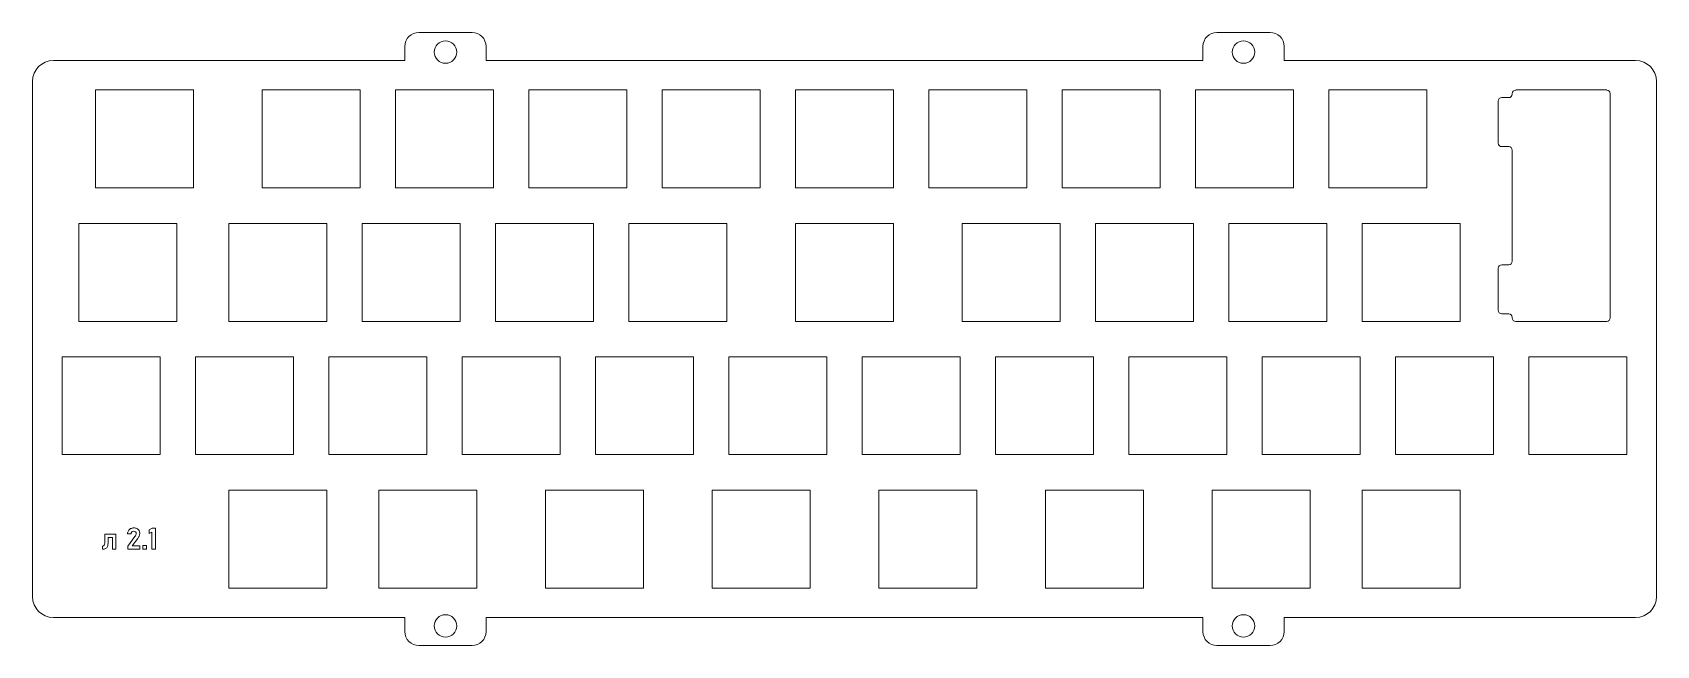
# Model space of a CAD drawing. Header units: millimetres. Extents: x -116 to 116, y -44 to 44.
import ezdxf

# ---------------------------------------------------------------- set-up
doc = ezdxf.new("R2010")
doc.units = ezdxf.units.MM
doc.layers.get('0').update_dxf_attribs({"lineweight": 0, "true_color": 0xffffff})

msp = doc.modelspace()

# ---------------------------------------------------------------- linework, layer by layer
for p, q in [((-62.8, 39.8), (-62.8, 41.8)), ((-60.8, 43.8), (-53.2, 43.8)), ((-51.2, 39.8), (-51.2, 41.8)), ((51.2, 39.8), (51.2, 41.8)), ((53.2, 43.8), (60.8, 43.8)), ((62.8, 39.8), (62.8, 41.8)), ((-113, 39.8), (-62.95, 39.8)), ((-62.95, 39.8), (-62.8, 39.8)), ((-51.2, 39.8), (51.2, 39.8)), ((62.8, 39.8), (62.95, 39.8)), ((62.95, 39.8), (113, 39.8)), ((-116, -36.8), (-116, 36.8)), ((-93.01, 35.58), (-107.01, 35.58)), ((-107.01, 35.58), (-107.01, 21.58)), ((-93.01, 21.58), (-93.01, 35.58)), ((-69.2, 35.58), (-83.2, 35.58)), ((-83.2, 35.58), (-83.2, 21.58)), ((-69.2, 21.58), (-69.2, 35.58)), ((-50.15, 35.58), (-64.15, 35.58)), ((-64.15, 35.58), (-64.15, 21.58)), ((-50.15, 21.58), (-50.15, 35.58)), ((-31.1, 35.58), (-45.1, 35.58)), ((-45.1, 35.58), (-45.1, 21.58)), ((-31.1, 21.58), (-31.1, 35.58)), ((-12.05, 35.58), (-26.05, 35.58)), ((-26.05, 35.58), (-26.05, 21.58)), ((-12.05, 21.58), (-12.05, 35.58)), ((7, 35.58), (-7, 35.58)), ((-7, 35.58), (-7, 21.58)), ((7, 21.58), (7, 35.58)), ((26.05, 35.58), (12.05, 35.58)), ((12.05, 35.58), (12.05, 21.58)), ((26.05, 21.58), (26.05, 35.58)), ((45.1, 35.58), (31.1, 35.58)), ((31.1, 35.58), (31.1, 21.58)), ((45.1, 21.58), (45.1, 35.58)), ((64.15, 35.58), (50.15, 35.58)), ((50.15, 35.58), (50.15, 21.58)), ((64.15, 21.58), (64.15, 35.58)), ((83.2, 35.58), (69.2, 35.58)), ((69.2, 35.58), (69.2, 21.58)), ((83.2, 21.58), (83.2, 35.58)), ((95.39, 34.99), (95.39, 35.07)), ((95.89, 35.58), (108.89, 35.58)), ((109.39, 35.07), (109.39, 3.02)), ((116, -36.8), (116, 36.8)), ((93.39, 27.99), (93.39, 33.99)), ((93.89, 34.49), (94.89, 34.49)), ((94.89, 27.49), (93.89, 27.49)), ((95.39, 11.11), (95.39, 26.99)), ((-107.01, 21.58), (-93.01, 21.58)), ((-83.2, 21.58), (-69.2, 21.58)), ((-64.15, 21.58), (-50.15, 21.58)), ((-45.1, 21.58), (-31.1, 21.58)), ((-26.05, 21.58), (-12.05, 21.58)), ((-7, 21.58), (7, 21.58)), ((12.05, 21.58), (26.05, 21.58)), ((31.1, 21.58), (45.1, 21.58)), ((50.15, 21.58), (64.15, 21.58)), ((69.2, 21.58), (83.2, 21.58)), ((-95.39, 16.52), (-109.39, 16.52)), ((-109.39, 16.52), (-109.39, 2.52)), ((-95.39, 2.52), (-95.39, 16.52)), ((-73.96, 16.52), (-87.96, 16.52)), ((-87.96, 16.52), (-87.96, 2.52)), ((-73.96, 2.52), (-73.96, 16.52)), ((-54.91, 16.52), (-68.91, 16.52)), ((-68.91, 16.52), (-68.91, 2.52)), ((-54.91, 2.52), (-54.91, 16.52)), ((-35.86, 16.52), (-49.86, 16.52)), ((-49.86, 16.52), (-49.86, 2.52)), ((-35.86, 2.52), (-35.86, 16.52)), ((-16.81, 16.52), (-30.81, 16.52)), ((-30.81, 16.52), (-30.81, 2.52)), ((-16.81, 2.52), (-16.81, 16.52)), ((7, 16.52), (-7, 16.52)), ((-7, 16.52), (-7, 2.52)), ((7, 2.52), (7, 16.52)), ((30.81, 16.52), (16.81, 16.52)), ((16.81, 16.52), (16.81, 2.52)), ((30.81, 2.52), (30.81, 16.52)), ((49.86, 16.52), (35.86, 16.52)), ((35.86, 16.52), (35.86, 2.52)), ((49.86, 2.52), (49.86, 16.52)), ((68.91, 16.52), (54.91, 16.52)), ((54.91, 16.52), (54.91, 2.52)), ((68.91, 2.52), (68.91, 16.52)), ((87.96, 16.52), (73.96, 16.52)), ((73.96, 16.52), (73.96, 2.52)), ((87.96, 2.52), (87.96, 16.52)), ((93.39, 4.11), (93.39, 10.11)), ((93.89, 10.61), (94.89, 10.61)), ((-109.39, 2.52), (-95.39, 2.52)), ((-87.96, 2.52), (-73.96, 2.52)), ((-68.91, 2.52), (-54.91, 2.52)), ((-49.86, 2.52), (-35.86, 2.52)), ((-30.81, 2.52), (-16.81, 2.52)), ((-7, 2.52), (7, 2.52)), ((16.81, 2.52), (30.81, 2.52)), ((35.86, 2.52), (49.86, 2.52)), ((54.91, 2.52), (68.91, 2.52)), ((73.96, 2.52), (87.96, 2.52)), ((94.89, 3.61), (93.89, 3.61)), ((95.39, 3.02), (95.39, 3.11)), ((108.89, 2.52), (95.89, 2.52)), ((-97.77, -2.53), (-111.77, -2.53)), ((-111.77, -2.53), (-111.77, -16.52)), ((-97.77, -16.52), (-97.77, -2.53)), ((-78.72, -2.53), (-92.72, -2.53)), ((-92.72, -2.53), (-92.72, -16.52)), ((-78.72, -16.52), (-78.72, -2.53)), ((-59.67, -2.53), (-73.67, -2.53)), ((-73.67, -2.53), (-73.67, -16.52)), ((-59.67, -16.52), (-59.67, -2.53)), ((-40.62, -2.53), (-54.62, -2.53)), ((-54.62, -2.53), (-54.62, -16.52)), ((-40.62, -16.52), (-40.62, -2.53)), ((-21.58, -2.53), (-35.58, -2.53)), ((-35.58, -2.53), (-35.58, -16.52)), ((-21.58, -16.52), (-21.58, -2.53)), ((-2.53, -2.53), (-16.52, -2.53)), ((-16.52, -2.53), (-16.52, -16.52)), ((-2.53, -16.52), (-2.53, -2.53)), ((16.52, -2.53), (2.52, -2.53)), ((2.52, -2.53), (2.52, -16.52)), ((16.52, -16.52), (16.52, -2.53)), ((35.58, -2.53), (21.58, -2.53)), ((21.58, -2.53), (21.58, -16.52)), ((35.58, -16.52), (35.58, -2.53)), ((54.62, -2.53), (40.62, -2.53)), ((40.62, -2.53), (40.62, -16.52)), ((54.62, -16.52), (54.62, -2.53)), ((73.67, -2.53), (59.67, -2.53)), ((59.67, -2.53), (59.67, -16.52)), ((73.67, -16.52), (73.67, -2.53)), ((92.72, -2.53), (78.72, -2.53)), ((78.72, -2.53), (78.72, -16.52)), ((92.72, -16.52), (92.72, -2.53)), ((111.77, -2.53), (97.77, -2.53)), ((97.77, -2.53), (97.77, -16.52)), ((111.77, -16.52), (111.77, -2.53)), ((-111.77, -16.52), (-97.77, -16.52)), ((-92.72, -16.52), (-78.72, -16.52)), ((-73.67, -16.52), (-59.67, -16.52)), ((-54.62, -16.52), (-40.62, -16.52)), ((-35.58, -16.52), (-21.58, -16.52)), ((-16.52, -16.52), (-2.53, -16.52)), ((2.52, -16.52), (16.52, -16.52)), ((21.58, -16.52), (35.58, -16.52)), ((40.62, -16.52), (54.62, -16.52)), ((59.67, -16.52), (73.67, -16.52)), ((78.72, -16.52), (92.72, -16.52)), ((97.77, -16.52), (111.77, -16.52)), ((-73.96, -21.58), (-87.96, -21.58)), ((-87.96, -21.58), (-87.96, -35.58)), ((-73.96, -35.58), (-73.96, -21.58)), ((-52.53, -21.58), (-66.53, -21.58)), ((-66.53, -21.58), (-66.53, -35.58)), ((-52.53, -35.58), (-52.53, -21.58)), ((-28.72, -21.58), (-42.72, -21.58)), ((-42.72, -21.58), (-42.72, -35.58)), ((-28.72, -35.58), (-28.72, -21.58)), ((-4.91, -21.58), (-18.91, -21.58)), ((-18.91, -21.58), (-18.91, -35.58)), ((-4.91, -35.58), (-4.91, -21.58)), ((18.91, -21.58), (4.91, -21.58)), ((4.91, -21.58), (4.91, -35.58)), ((18.91, -35.58), (18.91, -21.58)), ((42.72, -21.58), (28.72, -21.58)), ((28.72, -21.58), (28.72, -35.58)), ((42.72, -35.58), (42.72, -21.58)), ((66.53, -21.58), (52.53, -21.58)), ((52.53, -21.58), (52.53, -35.58)), ((66.53, -35.58), (66.53, -21.58)), ((87.96, -21.58), (73.96, -21.58)), ((73.96, -21.58), (73.96, -35.58)), ((87.96, -35.58), (87.96, -21.58)), ((-106, -30.05), (-106, -29.58)), ((-105.96, -30.05), (-106, -30.05)), ((-105.68, -29.13), (-105.68, -27.89)), ((-105.68, -27.89), (-105.21, -27.89)), ((-105.4, -27.89), (-104.32, -27.89)), ((-105.21, -28.36), (-105.21, -29.18)), ((-104.59, -28.36), (-105.21, -28.36)), ((-104.59, -27.89), (-104.1, -27.89)), ((-104.59, -30.03), (-104.59, -28.36)), ((-104.1, -30.03), (-104.59, -30.03)), ((-104.1, -27.89), (-104.1, -30.03)), ((-87.96, -35.58), (-73.96, -35.58)), ((-66.53, -35.58), (-52.53, -35.58)), ((-42.72, -35.58), (-28.72, -35.58)), ((-18.91, -35.58), (-4.91, -35.58)), ((4.91, -35.58), (18.91, -35.58)), ((28.72, -35.58), (42.72, -35.58)), ((52.53, -35.58), (66.53, -35.58)), ((73.96, -35.58), (87.96, -35.58)), ((-113, -39.8), (-62.95, -39.8)), ((-62.95, -39.8), (-62.8, -39.8)), ((-62.8, -41.8), (-62.8, -39.8)), ((-51.2, -41.8), (-51.2, -39.8)), ((-51.2, -39.8), (51.2, -39.8)), ((51.2, -41.8), (51.2, -39.8)), ((62.8, -41.8), (62.8, -39.8)), ((62.8, -39.8), (62.95, -39.8)), ((62.95, -39.8), (113, -39.8)), ((-60.8, -43.8), (-53.2, -43.8)), ((53.2, -43.8), (60.8, -43.8))]:
    msp.add_line(p, q)
at = {"flags": 128}
msp.add_lwpolyline([(-102.39, -29.59), (-101.36, -28.22, 0.069609), (-101.23, -28, 0.094175), (-101.19, -27.79), (-101.19, -27.79, 0.220989), (-101.28, -27.56, 0.187787), (-101.54, -27.47, 0.206387), (-101.8, -27.57, 0.169445), (-101.92, -27.86), (-101.92, -27.86), (-102.43, -27.86), (-102.43, -27.86, -0.109835), (-102.29, -27.39, -0.138173), (-101.98, -27.1, -0.124365), (-101.54, -27, -0.110574), (-101.08, -27.09, -0.156673), (-100.78, -27.36, -0.132731), (-100.68, -27.78), (-100.68, -27.78, -0.088178), (-100.75, -28.15, -0.075527), (-100.94, -28.5), (-101.74, -29.56), (-100.66, -29.56), (-100.66, -30.03), (-102.39, -30.03)], format="xyb", close=True, dxfattribs=at)
for points in [[(-98.44, -30.03), (-98.93, -30.03), (-98.93, -27.59), (-99.33, -27.79), (-99.33, -27.27), (-98.89, -27.03), (-98.44, -27.03)], [(-100.22, -29.53), (-99.72, -29.53), (-99.72, -30.03), (-100.22, -30.03)]]:
    msp.add_lwpolyline(points, close=True, dxfattribs=at)
for centre in [(-57, 41), (57, 41), (-57, -41), (57, -41)]:
    msp.add_circle(centre, 1.6)
for centre, radius, start, end in [((-60.8, 41.8), 2, 90, 180), ((-53.2, 41.8), 2, 0, 90), ((53.2, 41.8), 2, 90, 180), ((60.8, 41.8), 2, 0, 90), ((-113, 36.8), 3, 90, 180), ((113, 36.8), 3, 0, 90), ((94.89, 34.99), 0.5, 270, 0), ((95.89, 35.07), 0.5, 90, 180), ((108.89, 35.07), 0.5, 0, 90), ((93.89, 33.99), 0.5, 90, 180), ((93.89, 27.99), 0.5, 180, 270), ((94.89, 26.99), 0.5, 0, 90), ((93.89, 10.11), 0.5, 90, 180), ((94.89, 11.11), 0.5, 270, 0), ((93.89, 4.11), 0.5, 180, 270), ((94.89, 3.11), 0.5, 0, 90), ((95.89, 3.02), 0.5, 180, 270), ((108.89, 3.02), 0.5, 270, 0), ((-105.99, -29.31), 0.27, 267.7914, 325.9429), ((-105.94, -29.28), 0.772, 268.357, 299.8523), ((-106.25, -29.16), 0.572, 328.4554, 3.3887), ((-105.89, -29.4), 0.646, 301.396, 336.7144), ((-106.34, -29.21), 1.13, 337.2442, 1.5469), ((-113, -36.8), 3, 180, 270), ((113, -36.8), 3, 270, 0), ((-60.8, -41.8), 2, 180, 270), ((-53.2, -41.8), 2, 270, 0), ((53.2, -41.8), 2, 180, 270), ((60.8, -41.8), 2, 270, 0)]:
    msp.add_arc(centre, radius, start, end)

doc.saveas('drawing.dxf')
